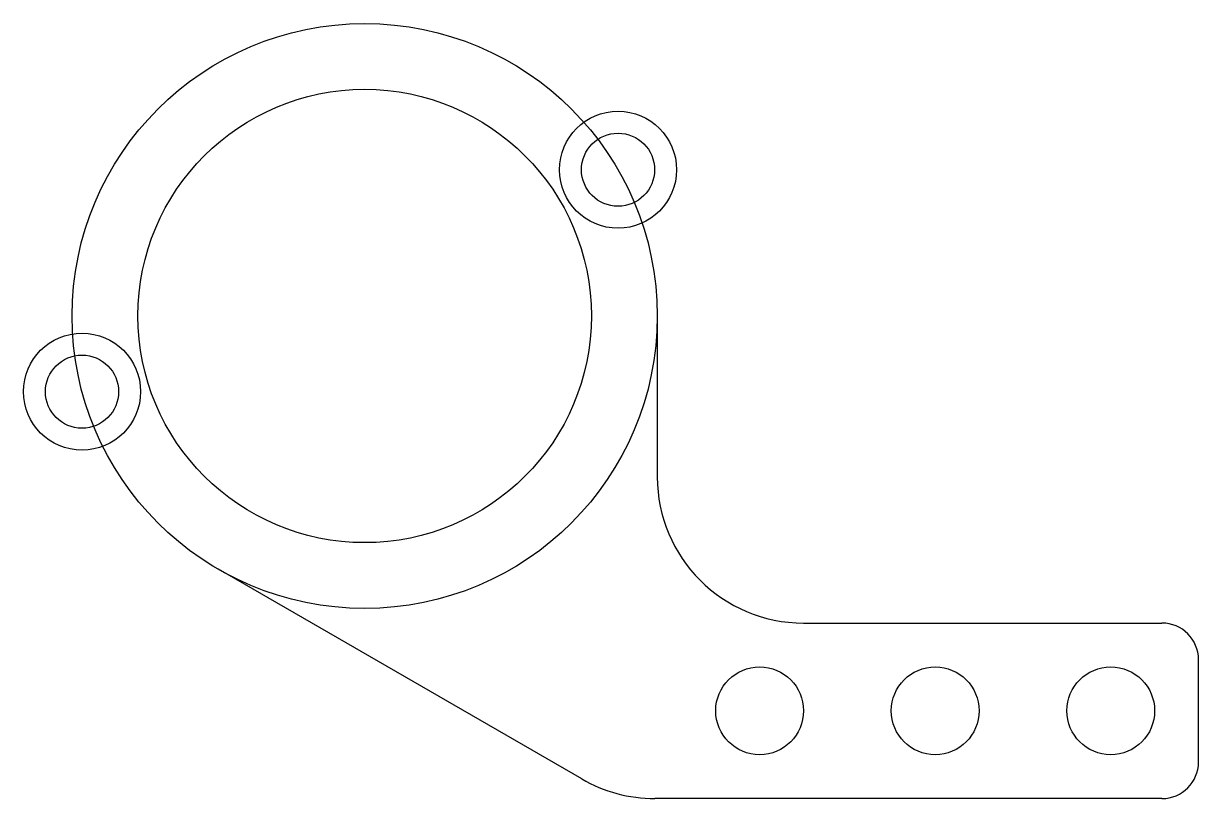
# Model space of a CAD drawing. Header units: millimetres. Extents: x 1684 to 1845, y 1827 to 1933.
import ezdxf

# ---------------------------------------------------------------- set-up
doc = ezdxf.new("R2010")
doc.units = ezdxf.units.MM

msp = doc.modelspace()

# ---------------------------------------------------------------- linework, layer by layer
at = {"lineweight": 30}
for p, q in [((1770.79, 1892.94), (1770.79, 1870.94)), ((1760.46, 1829.62), (1710.79, 1858.3)), ((1790.79, 1850.94), (1839.79, 1850.94)), ((1844.79, 1831.94), (1844.79, 1845.94)), ((1839.79, 1826.94), (1770.46, 1826.94))]:
    msp.add_line(p, q, dxfattribs=at)
for radius in [40, 31]:
    msp.add_circle((1730.79, 1892.94), radius)
for centre, radius in [((1765.43, 1912.94), 8), ((1765.43, 1912.94), 5), ((1692.15, 1882.59), 8), ((1692.15, 1882.59), 5), ((1784.79, 1838.94), 6), ((1808.79, 1838.94), 6), ((1832.79, 1838.94), 6)]:
    msp.add_circle(centre, radius, dxfattribs=at)
for centre, radius, start, end in [((1790.79, 1870.94), 20, 180, 270), ((1839.79, 1845.94), 5, 0, 90), ((1839.79, 1831.94), 5, 270, 0), ((1770.46, 1846.94), 20, 240, 270)]:
    msp.add_arc(centre, radius, start, end, dxfattribs=at)

doc.saveas('drawing.dxf')
